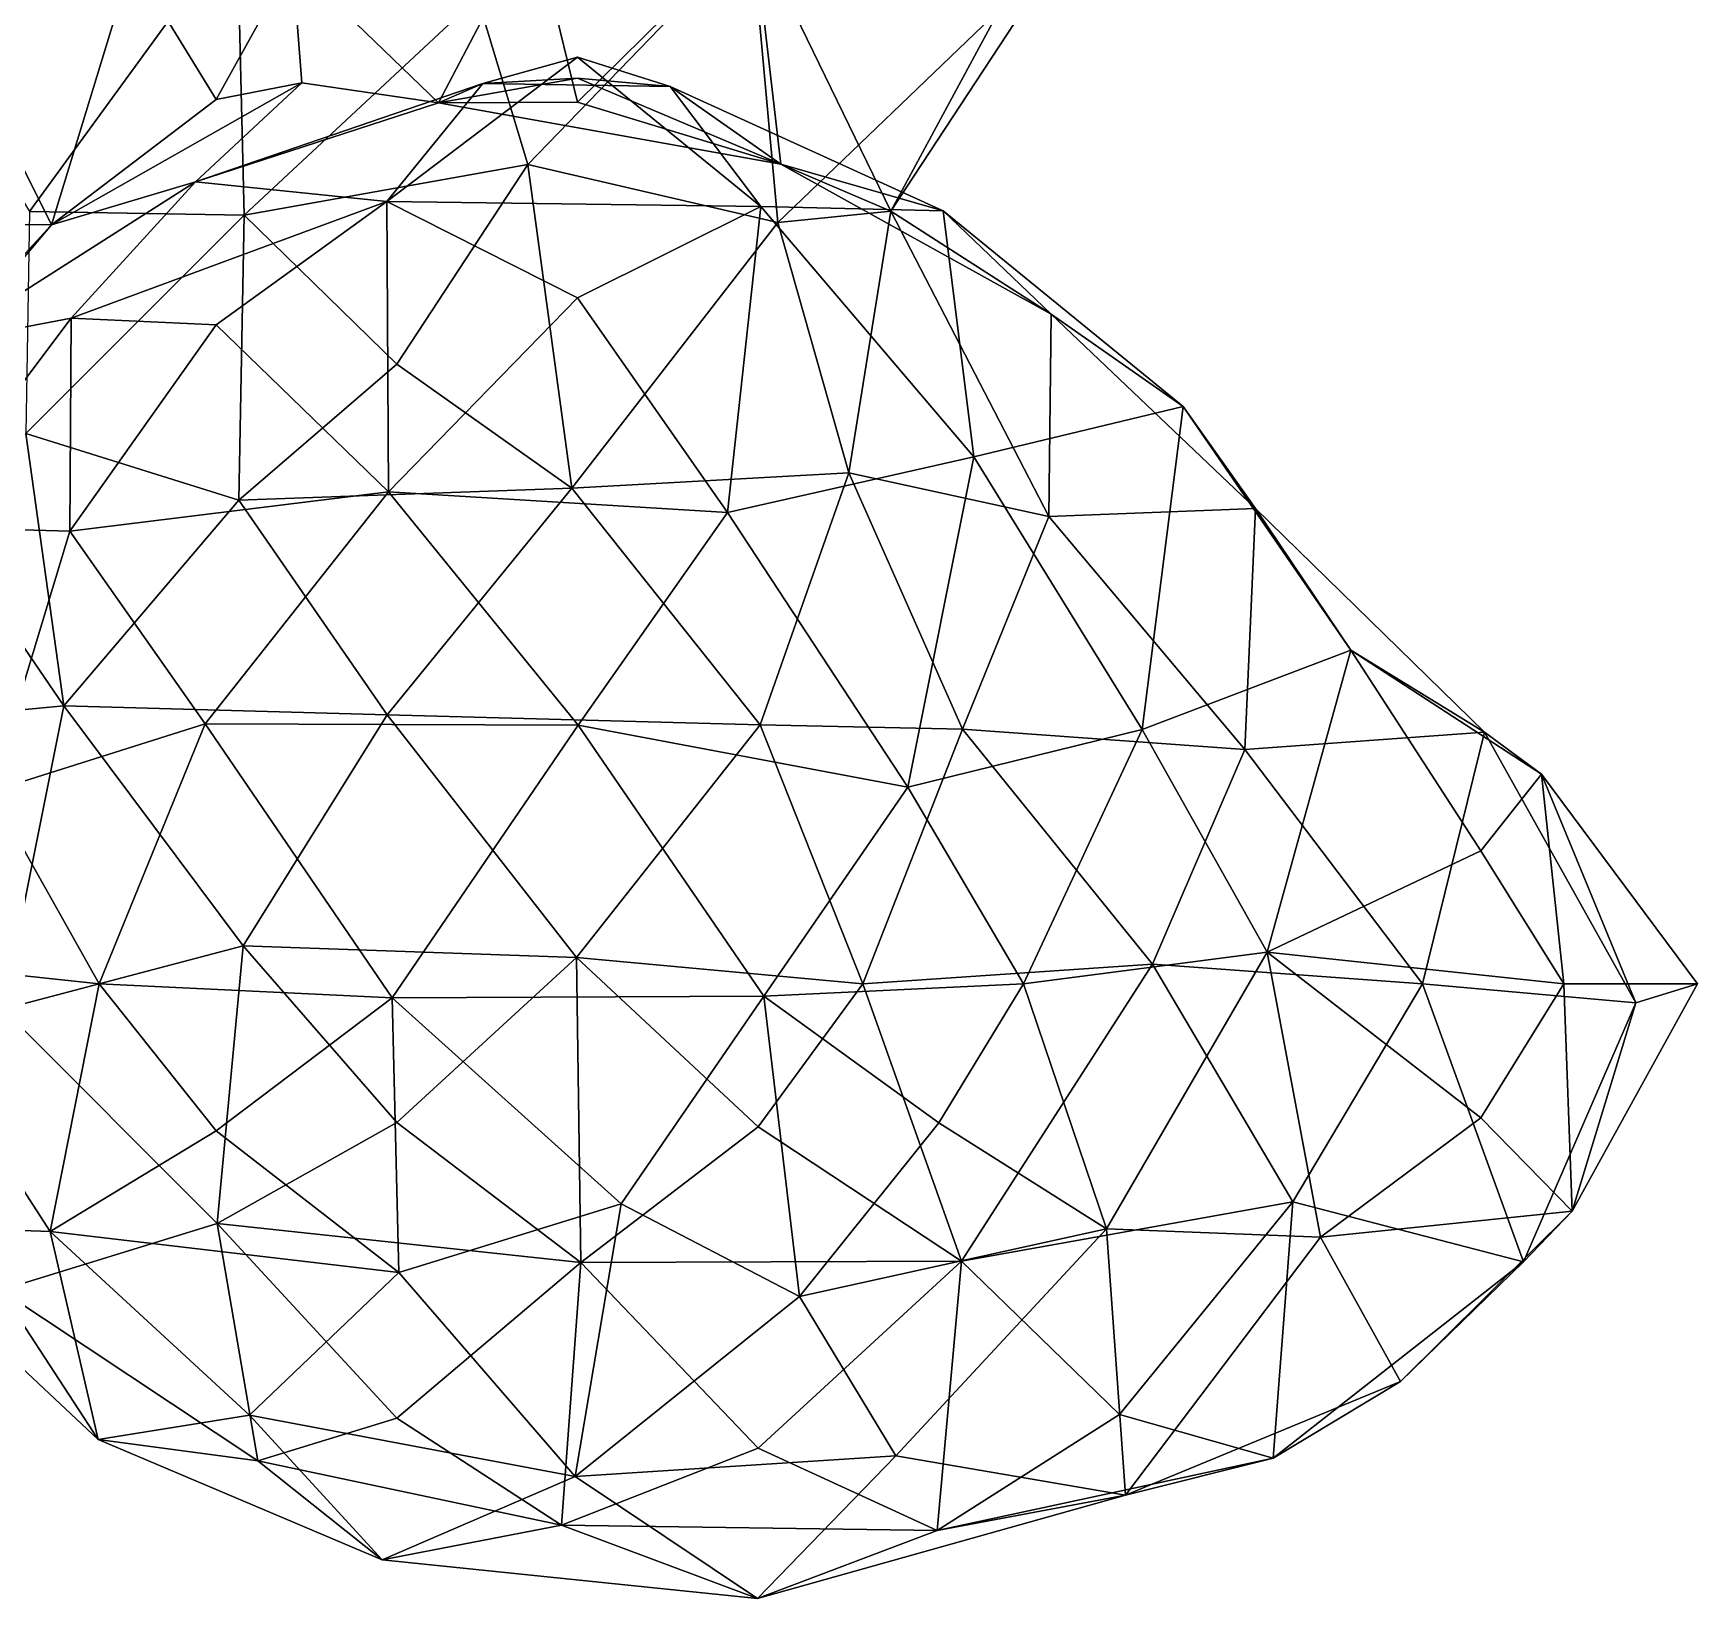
# Model space of a CAD drawing. Extents: x 290034 to 295698, y 4553723 to 4561693.
# Drawn here: x 295312.7 to 295428.8, y 4559309.5 to 4559418.7 of the extents above; entities that cross this region are included whole.
import ezdxf

# ---------------------------------------------------------------- set-up
doc = ezdxf.new("R2010")
doc.units = 0
doc.layers.add('Au_ppm_Pref_-_0_2', color=7, linetype='CONTINUOUS')

msp = doc.modelspace()

# ---------------------------------------------------------------- linework, layer by layer
at = {"layer": 'Au_ppm_Pref_-_0_2'}
for points in [[(295300.48, 4559405.32, 1853.27), (295303.27, 4559426.86, 1856.54), (295314, 4559405.3, 1858.95)], [(295319.61, 4559423.64, 1856.24), (295314, 4559405.3, 1858.95), (295303.27, 4559426.86, 1856.54)], [(295330.81, 4559423.64, 1856.5), (295347.62, 4559426.46, 1856.62), (295340.99, 4559413.82, 1860.31)], [(295347.62, 4559426.46, 1856.62), (295350.69, 4559413.86, 1855.75), (295340.99, 4559413.82, 1860.31)], [(295362.97, 4559425.97, 1855.4), (295350.69, 4559413.86, 1855.75), (295347.62, 4559426.46, 1856.62)], [(295386.06, 4559426.82, 1852.84), (295372.55, 4559406.27, 1853.36), (295362.97, 4559425.97, 1855.4)], [(295372.55, 4559406.27, 1853.36), (295386.06, 4559426.82, 1852.84), (295380.13, 4559420.31, 1846.08)], [(295326.97, 4559426.13, 1836.16), (295301.55, 4559424.33, 1835.11), (295312.48, 4559406.24, 1835.36)], [(295327.44, 4559405.99, 1840.34), (295326.97, 4559426.13, 1836.16), (295312.48, 4559406.24, 1835.36)], [(295326.97, 4559426.13, 1836.16), (295327.44, 4559405.99, 1840.34), (295343.71, 4559421.15, 1839.46)], [(295362.83, 4559425.65, 1842.34), (295343.71, 4559421.15, 1839.46), (295347.23, 4559409.51, 1842.26)], [(295347.23, 4559409.51, 1842.26), (295364.66, 4559405.47, 1846.64), (295362.83, 4559425.65, 1842.34)], [(295362.97, 4559425.97, 1855.4), (295364.87, 4559409.54, 1859.43), (295350.69, 4559413.86, 1855.75)], [(295380.13, 4559420.31, 1846.08), (295362.83, 4559425.65, 1842.34), (295364.66, 4559405.47, 1846.64)], [(295364.87, 4559409.54, 1859.43), (295362.97, 4559425.97, 1855.4), (295372.55, 4559406.27, 1853.36)], [(295319.61, 4559423.64, 1856.24), (295325.49, 4559414.05, 1855.81), (295314, 4559405.3, 1858.95)], [(295330.81, 4559423.64, 1856.5), (295325.49, 4559414.05, 1855.81), (295319.61, 4559423.64, 1856.24)], [(295330.81, 4559423.64, 1856.5), (295331.46, 4559415.2, 1859.01), (295325.49, 4559414.05, 1855.81)], [(295330.81, 4559423.64, 1856.5), (295340.99, 4559413.82, 1860.31), (295331.46, 4559415.2, 1859.01)], [(295343.71, 4559421.15, 1839.46), (295327.44, 4559405.99, 1840.34), (295347.23, 4559409.51, 1842.26)], [(295372.55, 4559406.27, 1853.36), (295380.13, 4559420.31, 1846.08), (295364.66, 4559405.47, 1846.64)], [(295363.48, 4559406.59, 1871.13), (295337.4, 4559406.94, 1871.4), (295350.69, 4559417.01, 1868.68)], [(295344.09, 4559415.16, 1864.95), (295350.69, 4559417.01, 1868.68), (295337.4, 4559406.94, 1871.4)], [(295344.09, 4559415.16, 1864.95), (295357.15, 4559414.95, 1864.95), (295350.69, 4559417.01, 1868.68)], [(295357.15, 4559414.95, 1864.95), (295363.48, 4559406.59, 1871.13), (295350.69, 4559417.01, 1868.68)], [(295331.46, 4559415.2, 1859.01), (295324.05, 4559408.3, 1865.17), (295314, 4559405.3, 1858.95)], [(295325.49, 4559414.05, 1855.81), (295331.46, 4559415.2, 1859.01), (295314, 4559405.3, 1858.95)], [(295331.46, 4559415.2, 1859.01), (295340.99, 4559413.82, 1860.31), (295324.05, 4559408.3, 1865.17)], [(295340.99, 4559413.82, 1860.31), (295344.09, 4559415.16, 1864.95), (295324.05, 4559408.3, 1865.17)], [(295344.09, 4559415.16, 1864.95), (295337.4, 4559406.94, 1871.4), (295324.05, 4559408.3, 1865.17)], [(295350.69, 4559415.54, 1861.71), (295344.09, 4559415.16, 1864.95), (295340.99, 4559413.82, 1860.31)], [(295364.87, 4559409.54, 1859.43), (295350.69, 4559415.54, 1861.71), (295340.99, 4559413.82, 1860.31)], [(295350.69, 4559415.54, 1861.71), (295357.15, 4559414.95, 1864.95), (295344.09, 4559415.16, 1864.95)], [(295350.69, 4559415.54, 1861.71), (295364.87, 4559409.54, 1859.43), (295357.15, 4559414.95, 1864.95)], [(295363.48, 4559406.59, 1871.13), (295357.15, 4559414.95, 1864.95), (295376.19, 4559406.29, 1864.96)], [(295376.19, 4559406.29, 1864.96), (295357.15, 4559414.95, 1864.95), (295364.87, 4559409.54, 1859.43)], [(295340.99, 4559413.82, 1860.31), (295350.69, 4559413.86, 1855.75), (295364.87, 4559409.54, 1859.43)], [(295347.23, 4559409.51, 1842.26), (295327.44, 4559405.99, 1840.34), (295338.09, 4559395.58, 1843.72)], [(295347.23, 4559409.51, 1842.26), (295338.09, 4559395.58, 1843.72), (295350.3, 4559386.94, 1846.94)], [(295364.66, 4559405.47, 1846.64), (295347.23, 4559409.51, 1842.26), (295350.3, 4559386.94, 1846.94)], [(295376.19, 4559406.29, 1864.96), (295364.87, 4559409.54, 1859.43), (295383.72, 4559399.08, 1859.01)], [(295383.72, 4559399.08, 1859.01), (295364.87, 4559409.54, 1859.43), (295372.55, 4559406.27, 1853.36)], [(295314, 4559405.3, 1858.95), (295324.05, 4559408.3, 1865.17), (295306.46, 4559397.1, 1864.95)], [(295315.39, 4559398.8, 1869.72), (295306.46, 4559397.1, 1864.95), (295324.05, 4559408.3, 1865.17)], [(295324.05, 4559408.3, 1865.17), (295337.4, 4559406.94, 1871.4), (295315.39, 4559398.8, 1869.72)], [(295325.49, 4559398.33, 1874.33), (295315.39, 4559398.8, 1869.72), (295337.4, 4559406.94, 1871.4)], [(295337.52, 4559386.69, 1875.08), (295325.49, 4559398.33, 1874.33), (295337.4, 4559406.94, 1871.4)], [(295350.69, 4559400.21, 1874.96), (295337.52, 4559386.69, 1875.08), (295337.4, 4559406.94, 1871.4)], [(295350.69, 4559400.21, 1874.96), (295337.4, 4559406.94, 1871.4), (295363.48, 4559406.59, 1871.13)], [(295361.15, 4559385.25, 1874.9), (295350.69, 4559400.21, 1874.96), (295363.48, 4559406.59, 1871.13)], [(295378.33, 4559389.13, 1872.44), (295361.15, 4559385.25, 1874.9), (295363.48, 4559406.59, 1871.13)], [(295378.33, 4559389.13, 1872.44), (295363.48, 4559406.59, 1871.13), (295376.19, 4559406.29, 1864.96)], [(295312.48, 4559406.24, 1835.36), (295312.22, 4559390.75, 1841.51), (295327.44, 4559405.99, 1840.34)], [(295327.07, 4559386.1, 1845.75), (295327.44, 4559405.99, 1840.34), (295312.22, 4559390.75, 1841.51)], [(295327.44, 4559405.99, 1840.34), (295327.07, 4559386.1, 1845.75), (295338.09, 4559395.58, 1843.72)], [(295364.66, 4559405.47, 1846.64), (295350.3, 4559386.94, 1846.94), (295369.62, 4559388.01, 1850.09)], [(295372.55, 4559406.27, 1853.36), (295364.66, 4559405.47, 1846.64), (295369.62, 4559388.01, 1850.09)], [(295372.55, 4559406.27, 1853.36), (295369.62, 4559388.01, 1850.09), (295383.57, 4559384.97, 1853.78)], [(295372.55, 4559406.27, 1853.36), (295383.57, 4559384.97, 1853.78), (295383.72, 4559399.08, 1859.01)], [(295378.33, 4559389.13, 1872.44), (295376.19, 4559406.29, 1864.96), (295392.93, 4559392.65, 1865.52)], [(295392.93, 4559392.65, 1865.52), (295376.19, 4559406.29, 1864.96), (295383.72, 4559399.08, 1859.01)], [(295300.48, 4559405.32, 1853.27), (295314, 4559405.3, 1858.95), (295300.04, 4559388.76, 1859)], [(295306.46, 4559397.1, 1864.95), (295300.04, 4559388.76, 1859), (295314, 4559405.3, 1858.95)], [(295361.15, 4559385.25, 1874.9), (295337.52, 4559386.69, 1875.08), (295350.69, 4559400.21, 1874.96)], [(295306.46, 4559397.1, 1864.95), (295315.39, 4559398.8, 1869.72), (295304.42, 4559384.24, 1869.75)], [(295304.42, 4559384.24, 1869.75), (295315.39, 4559398.8, 1869.72), (295315.29, 4559383.94, 1874.34)], [(295315.39, 4559398.8, 1869.72), (295325.49, 4559398.33, 1874.33), (295315.29, 4559383.94, 1874.34)], [(295397.99, 4559385.53, 1860.05), (295383.72, 4559399.08, 1859.01), (295383.57, 4559384.97, 1853.78)], [(295397.99, 4559385.53, 1860.05), (295392.93, 4559392.65, 1865.52), (295383.72, 4559399.08, 1859.01)], [(295337.52, 4559386.69, 1875.08), (295315.29, 4559383.94, 1874.34), (295325.49, 4559398.33, 1874.33)], [(295350.3, 4559386.94, 1846.94), (295338.09, 4559395.58, 1843.72), (295327.07, 4559386.1, 1845.75)], [(295378.33, 4559389.13, 1872.44), (295392.93, 4559392.65, 1865.52), (295390.08, 4559370.12, 1871.58)], [(295404.64, 4559375.64, 1866.65), (295390.08, 4559370.12, 1871.58), (295392.93, 4559392.65, 1865.52)], [(295397.99, 4559385.53, 1860.05), (295404.64, 4559375.64, 1866.65), (295392.93, 4559392.65, 1865.52)], [(295302.47, 4559389.89, 1846.6), (295314.88, 4559371.77, 1848.35), (295312.22, 4559390.75, 1841.51)], [(295314.88, 4559371.77, 1848.35), (295327.07, 4559386.1, 1845.75), (295312.22, 4559390.75, 1841.51)], [(295302.47, 4559389.89, 1846.6), (295300.14, 4559370.38, 1852.93), (295314.88, 4559371.77, 1848.35)], [(295373.73, 4559366.09, 1874.44), (295361.15, 4559385.25, 1874.9), (295378.33, 4559389.13, 1872.44)], [(295378.33, 4559389.13, 1872.44), (295390.08, 4559370.12, 1871.58), (295373.73, 4559366.09, 1874.44)], [(295363.43, 4559370.44, 1848.85), (295369.62, 4559388.01, 1850.09), (295350.3, 4559386.94, 1846.94)], [(295363.43, 4559370.44, 1848.85), (295377.55, 4559370.14, 1850.34), (295369.62, 4559388.01, 1850.09)], [(295369.62, 4559388.01, 1850.09), (295377.55, 4559370.14, 1850.34), (295383.57, 4559384.97, 1853.78)], [(295337.41, 4559371.14, 1847.42), (295350.3, 4559386.94, 1846.94), (295327.07, 4559386.1, 1845.75)], [(295363.43, 4559370.44, 1848.85), (295350.3, 4559386.94, 1846.94), (295337.41, 4559371.14, 1847.42)], [(295337.41, 4559371.14, 1847.42), (295327.07, 4559386.1, 1845.75), (295314.88, 4559371.77, 1848.35)], [(295337.52, 4559386.69, 1875.08), (295324.73, 4559370.5, 1874.91), (295315.29, 4559383.94, 1874.34)], [(295350.75, 4559370.41, 1874.68), (295324.73, 4559370.5, 1874.91), (295337.52, 4559386.69, 1875.08)], [(295361.15, 4559385.25, 1874.9), (295350.75, 4559370.41, 1874.68), (295337.52, 4559386.69, 1875.08)], [(295373.73, 4559366.09, 1874.44), (295350.75, 4559370.41, 1874.68), (295361.15, 4559385.25, 1874.9)], [(295397.23, 4559368.72, 1853.91), (295383.57, 4559384.97, 1853.78), (295377.55, 4559370.14, 1850.34)], [(295397.99, 4559385.53, 1860.05), (295383.57, 4559384.97, 1853.78), (295397.23, 4559368.72, 1853.91)], [(295397.23, 4559368.72, 1853.91), (295413.95, 4559369.93, 1858.96), (295397.99, 4559385.53, 1860.05)], [(295397.99, 4559385.53, 1860.05), (295413.95, 4559369.93, 1858.96), (295404.64, 4559375.64, 1866.65)], [(295304.42, 4559384.24, 1869.75), (295315.29, 4559383.94, 1874.34), (295309.77, 4559365.79, 1873.83)], [(295324.73, 4559370.5, 1874.91), (295309.77, 4559365.79, 1873.83), (295315.29, 4559383.94, 1874.34)], [(295404.64, 4559375.64, 1866.65), (295398.79, 4559354.59, 1869.18), (295390.08, 4559370.12, 1871.58)], [(295404.64, 4559375.64, 1866.65), (295413.69, 4559361.66, 1868.05), (295398.79, 4559354.59, 1869.18)], [(295404.64, 4559375.64, 1866.65), (295413.95, 4559369.93, 1858.96), (295417.93, 4559366.99, 1864.95)], [(295417.93, 4559366.99, 1864.95), (295413.69, 4559361.66, 1868.05), (295404.64, 4559375.64, 1866.65)], [(295314.88, 4559371.77, 1848.35), (295300.14, 4559370.38, 1852.93), (295310.65, 4559350.62, 1852.03)], [(295314.88, 4559371.77, 1848.35), (295310.65, 4559350.62, 1852.03), (295327.37, 4559355.04, 1848.91)], [(295337.41, 4559371.14, 1847.42), (295314.88, 4559371.77, 1848.35), (295327.37, 4559355.04, 1848.91)], [(295337.41, 4559371.14, 1847.42), (295327.37, 4559355.04, 1848.91), (295350.63, 4559354.22, 1848.9)], [(295363.43, 4559370.44, 1848.85), (295337.41, 4559371.14, 1847.42), (295350.63, 4559354.22, 1848.9)], [(295324.73, 4559370.5, 1874.91), (295317.33, 4559352.37, 1874.74), (295309.77, 4559365.79, 1873.83)], [(295337.76, 4559351.41, 1874.93), (295317.33, 4559352.37, 1874.74), (295324.73, 4559370.5, 1874.91)], [(295350.75, 4559370.41, 1874.68), (295337.76, 4559351.41, 1874.93), (295324.73, 4559370.5, 1874.91)], [(295363.69, 4559351.51, 1874.63), (295337.76, 4559351.41, 1874.93), (295350.75, 4559370.41, 1874.68)], [(295363.43, 4559370.44, 1848.85), (295350.63, 4559354.22, 1848.9), (295370.59, 4559352.37, 1849.63)], [(295373.73, 4559366.09, 1874.44), (295363.69, 4559351.51, 1874.63), (295350.75, 4559370.41, 1874.68)], [(295363.43, 4559370.44, 1848.85), (295370.59, 4559352.37, 1849.63), (295377.55, 4559370.14, 1850.34)], [(295390.8, 4559353.75, 1852.03), (295377.55, 4559370.14, 1850.34), (295370.59, 4559352.37, 1849.63)], [(295373.73, 4559366.09, 1874.44), (295390.08, 4559370.12, 1871.58), (295381.81, 4559352.37, 1873.68)], [(295397.23, 4559368.72, 1853.91), (295377.55, 4559370.14, 1850.34), (295390.8, 4559353.75, 1852.03)], [(295398.79, 4559354.59, 1869.18), (295381.81, 4559352.37, 1873.68), (295390.08, 4559370.12, 1871.58)], [(295409.63, 4559352.37, 1854.98), (295413.95, 4559369.93, 1858.96), (295397.23, 4559368.72, 1853.91)], [(295424.5, 4559351.05, 1859.13), (295413.95, 4559369.93, 1858.96), (295409.63, 4559352.37, 1854.98)], [(295424.5, 4559351.05, 1859.13), (295417.93, 4559366.99, 1864.95), (295413.95, 4559369.93, 1858.96)], [(295409.63, 4559352.37, 1854.98), (295397.23, 4559368.72, 1853.91), (295390.8, 4559353.75, 1852.03)], [(295373.73, 4559366.09, 1874.44), (295381.81, 4559352.37, 1873.68), (295363.69, 4559351.51, 1874.63)], [(295417.93, 4559366.99, 1864.95), (295419.48, 4559352.37, 1867.68), (295413.69, 4559361.66, 1868.05)], [(295424.5, 4559351.05, 1859.13), (295428.82, 4559352.37, 1864.95), (295417.93, 4559366.99, 1864.95)], [(295417.93, 4559366.99, 1864.95), (295428.82, 4559352.37, 1864.95), (295419.48, 4559352.37, 1867.68)], [(295309.77, 4559365.79, 1873.83), (295317.33, 4559352.37, 1874.74), (295301.66, 4559354.06, 1870.45)], [(295419.48, 4559352.37, 1867.68), (295398.79, 4559354.59, 1869.18), (295413.69, 4559361.66, 1868.05)], [(295325.56, 4559335.68, 1853.35), (295327.37, 4559355.04, 1848.91), (295310.65, 4559350.62, 1852.03)], [(295325.56, 4559335.68, 1853.35), (295338.09, 4559342.71, 1849.85), (295327.37, 4559355.04, 1848.91)], [(295350.63, 4559354.22, 1848.9), (295327.37, 4559355.04, 1848.91), (295338.09, 4559342.71, 1849.85)], [(295398.79, 4559354.59, 1869.18), (295387.58, 4559335.3, 1870.43), (295381.81, 4559352.37, 1873.68)], [(295398.79, 4559354.59, 1869.18), (295402.52, 4559334.72, 1867.31), (295387.58, 4559335.3, 1870.43)], [(295398.79, 4559354.59, 1869.18), (295413.69, 4559343.03, 1868.06), (295402.52, 4559334.72, 1867.31)], [(295413.69, 4559343.03, 1868.06), (295398.79, 4559354.59, 1869.18), (295419.48, 4559352.37, 1867.68)], [(295301.31, 4559335.55, 1864.41), (295301.66, 4559354.06, 1870.45), (295313.92, 4559335.1, 1870.71)], [(295313.92, 4559335.1, 1870.71), (295301.66, 4559354.06, 1870.45), (295317.33, 4559352.37, 1874.74)], [(295350.63, 4559354.22, 1848.9), (295338.09, 4559342.71, 1849.85), (295350.92, 4559332.96, 1851.75)], [(295363.29, 4559342.4, 1849.75), (295350.63, 4559354.22, 1848.9), (295350.92, 4559332.96, 1851.75)], [(295370.59, 4559352.37, 1849.63), (295350.63, 4559354.22, 1848.9), (295363.29, 4559342.4, 1849.75)], [(295390.8, 4559353.75, 1852.03), (295370.59, 4559352.37, 1849.63), (295377.48, 4559333.04, 1852.33)], [(295400.59, 4559337.17, 1854.23), (295390.8, 4559353.75, 1852.03), (295377.48, 4559333.04, 1852.33)], [(295400.59, 4559337.17, 1854.23), (295409.63, 4559352.37, 1854.98), (295390.8, 4559353.75, 1852.03)], [(295313.92, 4559335.1, 1870.71), (295317.33, 4559352.37, 1874.74), (295325.49, 4559342.12, 1874.3)], [(295325.49, 4559342.12, 1874.3), (295317.33, 4559352.37, 1874.74), (295337.76, 4559351.41, 1874.93)], [(295370.59, 4559352.37, 1849.63), (295363.29, 4559342.4, 1849.75), (295377.48, 4559333.04, 1852.33)], [(295375.89, 4559342.68, 1874.12), (295363.69, 4559351.51, 1874.63), (295381.81, 4559352.37, 1873.68)], [(295387.58, 4559335.3, 1870.43), (295375.89, 4559342.68, 1874.12), (295381.81, 4559352.37, 1873.68)], [(295416.68, 4559332.99, 1858.93), (295409.63, 4559352.37, 1854.98), (295400.59, 4559337.17, 1854.23)], [(295424.5, 4559351.05, 1859.13), (295409.63, 4559352.37, 1854.98), (295416.68, 4559332.99, 1858.93)], [(295420.07, 4559336.54, 1864.95), (295413.69, 4559343.03, 1868.06), (295419.48, 4559352.37, 1867.68)], [(295420.07, 4559336.54, 1864.95), (295419.48, 4559352.37, 1867.68), (295428.82, 4559352.37, 1864.95)], [(295424.5, 4559351.05, 1859.13), (295420.07, 4559336.54, 1864.95), (295428.82, 4559352.37, 1864.95)], [(295338.23, 4559332.25, 1873.55), (295325.49, 4559342.12, 1874.3), (295337.76, 4559351.41, 1874.93)], [(295363.69, 4559351.51, 1874.63), (295353.75, 4559337.03, 1874.56), (295337.76, 4559351.41, 1874.93)], [(295337.76, 4559351.41, 1874.93), (295353.75, 4559337.03, 1874.56), (295338.23, 4559332.25, 1873.55)], [(295363.69, 4559351.51, 1874.63), (295366.19, 4559330.58, 1873.58), (295353.75, 4559337.03, 1874.56)], [(295363.69, 4559351.51, 1874.63), (295375.89, 4559342.68, 1874.12), (295366.19, 4559330.58, 1873.58)], [(295424.5, 4559351.05, 1859.13), (295416.68, 4559332.99, 1858.93), (295420.07, 4559336.54, 1864.95)], [(295325.56, 4559335.68, 1853.35), (295310.65, 4559350.62, 1852.03), (295310.48, 4559331.01, 1858.28)], [(295325.56, 4559335.68, 1853.35), (295350.92, 4559332.96, 1851.75), (295338.09, 4559342.71, 1849.85)], [(295366.19, 4559330.58, 1873.58), (295375.89, 4559342.68, 1874.12), (295387.58, 4559335.3, 1870.43)], [(295420.07, 4559336.54, 1864.95), (295402.52, 4559334.72, 1867.31), (295413.69, 4559343.03, 1868.06)], [(295313.92, 4559335.1, 1870.71), (295325.49, 4559342.12, 1874.3), (295338.23, 4559332.25, 1873.55)], [(295363.29, 4559342.4, 1849.75), (295350.92, 4559332.96, 1851.75), (295377.48, 4559333.04, 1852.33)], [(295338.23, 4559332.25, 1873.55), (295353.75, 4559337.03, 1874.56), (295350.53, 4559318.03, 1870.2)], [(295350.53, 4559318.03, 1870.2), (295353.75, 4559337.03, 1874.56), (295366.19, 4559330.58, 1873.58)], [(295388.49, 4559322.35, 1854.94), (295400.59, 4559337.17, 1854.23), (295377.48, 4559333.04, 1852.33)], [(295388.49, 4559322.35, 1854.94), (295399.21, 4559319.31, 1859.27), (295400.59, 4559337.17, 1854.23)], [(295399.21, 4559319.31, 1859.27), (295416.68, 4559332.99, 1858.93), (295400.59, 4559337.17, 1854.23)], [(295420.07, 4559336.54, 1864.95), (295408.1, 4559324.64, 1864.95), (295402.52, 4559334.72, 1867.31)], [(295420.07, 4559336.54, 1864.95), (295416.68, 4559332.99, 1858.93), (295408.1, 4559324.64, 1864.95)], [(295310.48, 4559331.01, 1858.28), (295301.31, 4559335.55, 1864.41), (295317.27, 4559320.61, 1864)], [(295317.27, 4559320.61, 1864), (295301.31, 4559335.55, 1864.41), (295313.92, 4559335.1, 1870.71)], [(295325.56, 4559335.68, 1853.35), (295310.48, 4559331.01, 1858.28), (295328.39, 4559319.13, 1860.42)], [(295327.83, 4559322.3, 1870.13), (295313.92, 4559335.1, 1870.71), (295338.23, 4559332.25, 1873.55)], [(295327.83, 4559322.3, 1870.13), (295317.27, 4559320.61, 1864), (295313.92, 4559335.1, 1870.71)], [(295325.56, 4559335.68, 1853.35), (295328.39, 4559319.13, 1860.42), (295338.09, 4559322.1, 1854.86)], [(295325.56, 4559335.68, 1853.35), (295338.09, 4559322.1, 1854.86), (295350.92, 4559332.96, 1851.75)], [(295387.58, 4559335.3, 1870.43), (295372.89, 4559319.46, 1869.73), (295366.19, 4559330.58, 1873.58)], [(295387.58, 4559335.3, 1870.43), (295388.91, 4559316.72, 1865.01), (295372.89, 4559319.46, 1869.73)], [(295387.58, 4559335.3, 1870.43), (295402.52, 4559334.72, 1867.31), (295388.91, 4559316.72, 1865.01)], [(295408.1, 4559324.64, 1864.95), (295388.91, 4559316.72, 1865.01), (295402.52, 4559334.72, 1867.31)], [(295327.83, 4559322.3, 1870.13), (295338.23, 4559332.25, 1873.55), (295350.53, 4559318.03, 1870.2)], [(295350.92, 4559332.96, 1851.75), (295338.09, 4559322.1, 1854.86), (295349.59, 4559314.63, 1858.59)], [(295350.92, 4559332.96, 1851.75), (295349.59, 4559314.63, 1858.59), (295363.29, 4559320, 1854.16)], [(295350.92, 4559332.96, 1851.75), (295363.29, 4559320, 1854.16), (295377.48, 4559333.04, 1852.33)], [(295377.48, 4559333.04, 1852.33), (295363.29, 4559320, 1854.16), (295375.78, 4559314.27, 1858.47)], [(295377.48, 4559333.04, 1852.33), (295375.78, 4559314.27, 1858.47), (295388.49, 4559322.35, 1854.94)], [(295408.1, 4559324.64, 1864.95), (295416.68, 4559332.99, 1858.93), (295399.21, 4559319.31, 1859.27)], [(295328.39, 4559319.13, 1860.42), (295310.48, 4559331.01, 1858.28), (295317.27, 4559320.61, 1864)], [(295372.89, 4559319.46, 1869.73), (295350.53, 4559318.03, 1870.2), (295366.19, 4559330.58, 1873.58)], [(295399.21, 4559319.31, 1859.27), (295388.91, 4559316.72, 1865.01), (295408.1, 4559324.64, 1864.95)], [(295327.83, 4559322.3, 1870.13), (295337.07, 4559312.21, 1865.49), (295317.27, 4559320.61, 1864)], [(295337.07, 4559312.21, 1865.49), (295327.83, 4559322.3, 1870.13), (295350.53, 4559318.03, 1870.2)], [(295338.09, 4559322.1, 1854.86), (295328.39, 4559319.13, 1860.42), (295349.59, 4559314.63, 1858.59)], [(295388.49, 4559322.35, 1854.94), (295375.78, 4559314.27, 1858.47), (295399.21, 4559319.31, 1859.27)], [(295328.39, 4559319.13, 1860.42), (295317.27, 4559320.61, 1864), (295337.07, 4559312.21, 1865.49)], [(295375.78, 4559314.27, 1858.47), (295363.29, 4559320, 1854.16), (295349.59, 4559314.63, 1858.59)], [(295363.25, 4559309.51, 1864.93), (295350.53, 4559318.03, 1870.2), (295372.89, 4559319.46, 1869.73)], [(295363.25, 4559309.51, 1864.93), (295372.89, 4559319.46, 1869.73), (295388.91, 4559316.72, 1865.01)], [(295337.07, 4559312.21, 1865.49), (295349.59, 4559314.63, 1858.59), (295328.39, 4559319.13, 1860.42)], [(295399.21, 4559319.31, 1859.27), (295375.78, 4559314.27, 1858.47), (295388.91, 4559316.72, 1865.01)], [(295350.53, 4559318.03, 1870.2), (295363.25, 4559309.51, 1864.93), (295337.07, 4559312.21, 1865.49)], [(295388.91, 4559316.72, 1865.01), (295375.78, 4559314.27, 1858.47), (295363.25, 4559309.51, 1864.93)], [(295349.59, 4559314.63, 1858.59), (295337.07, 4559312.21, 1865.49), (295363.25, 4559309.51, 1864.93)], [(295375.78, 4559314.27, 1858.47), (295349.59, 4559314.63, 1858.59), (295363.25, 4559309.51, 1864.93)]]:
    msp.add_3dface(points, dxfattribs=at)

doc.saveas('drawing.dxf')
